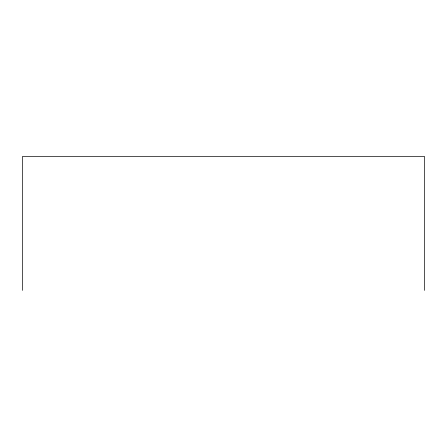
<?xml version="1.0" encoding="UTF-8"?>
<svg xmlns="http://www.w3.org/2000/svg" width="447" height="447" viewBox="0 0 447 447"><rect width="100%" height="100%" fill="white"/><g stroke="black" fill="none" stroke-linecap="round" stroke-linejoin="round"><path stroke-width="0.67" d="M424.65 290.399L424.65 156.601L22.35 156.601L22.35 290.399"/></g></svg>
